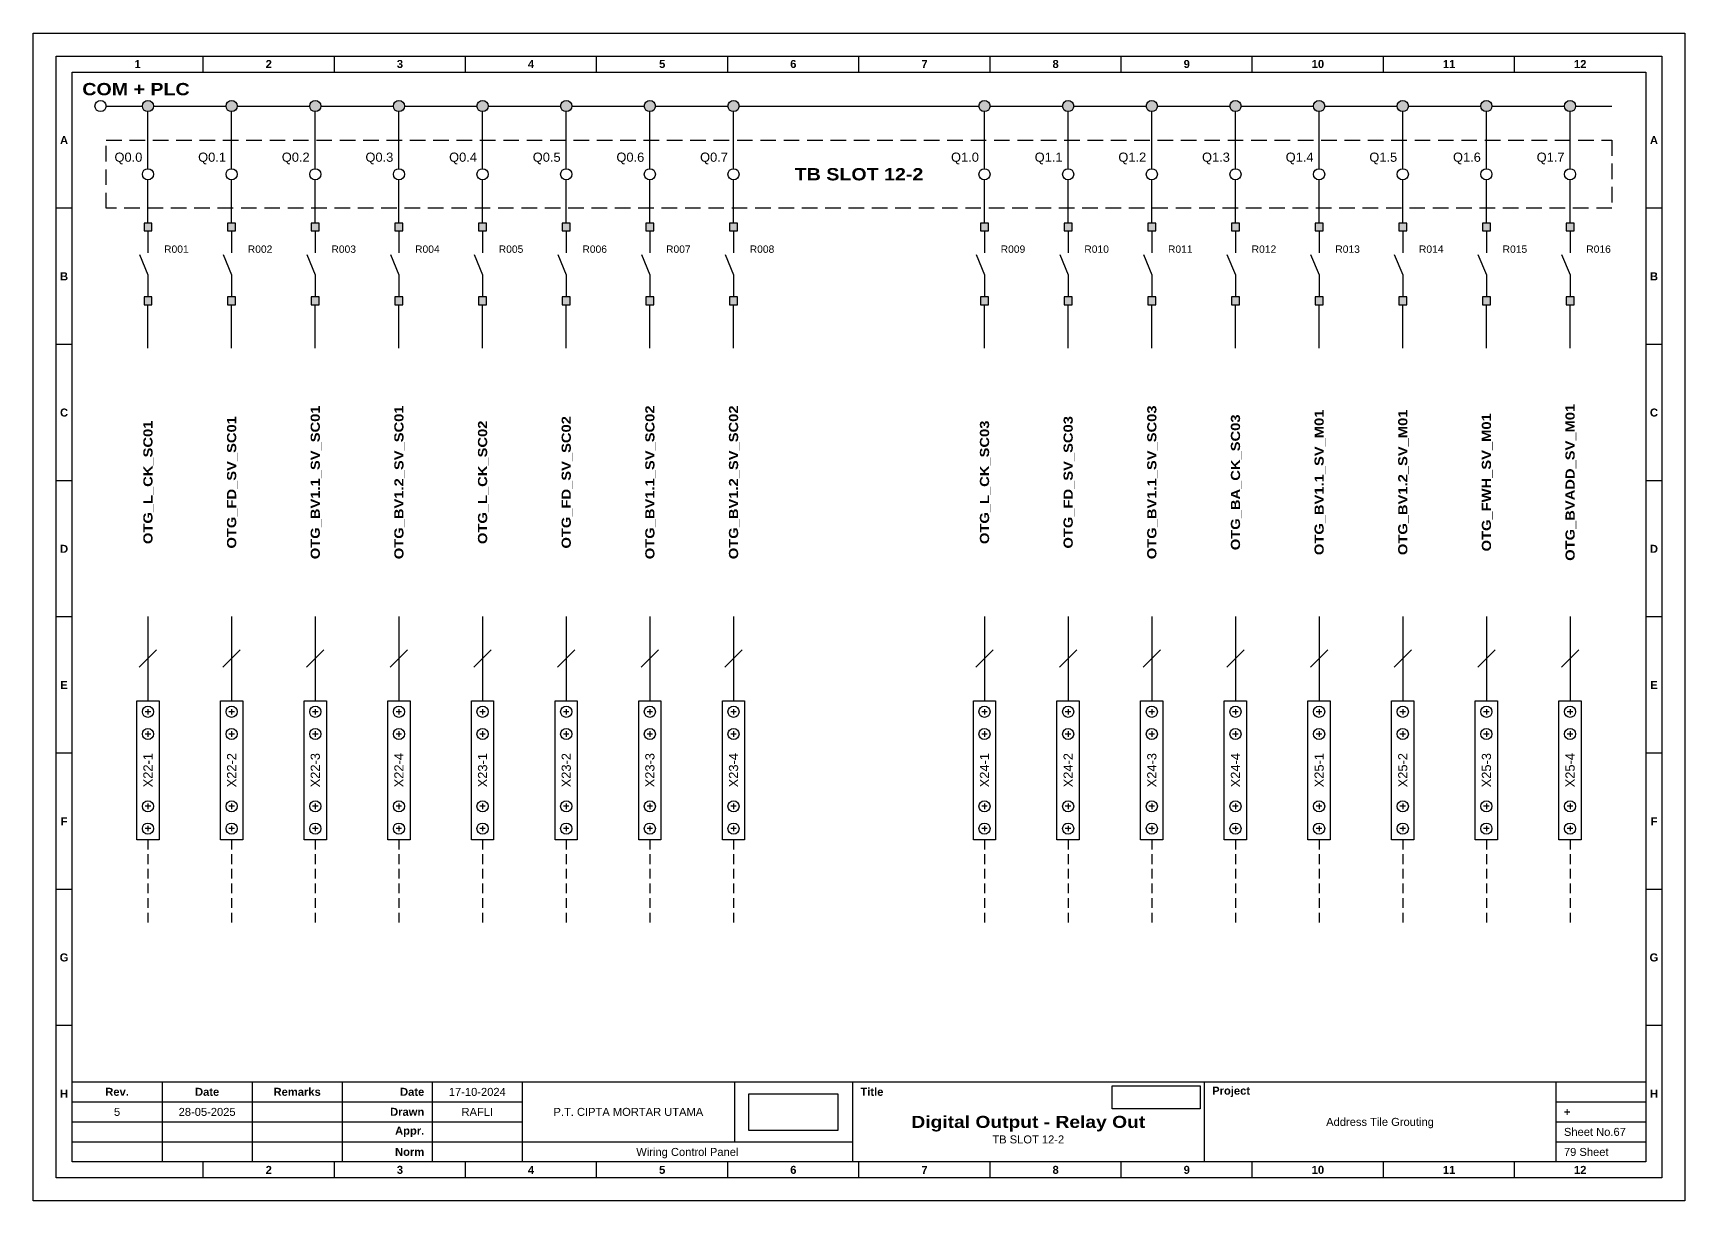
# Model space of a CAD drawing. Header units: millimetres. Extents: x 1512 to 2711, y 1342 to 1994.
# Drawn here: x 1512.4 to 1781.8, y 1803.4 to 1993.8 of the extents above; entities that cross this region are included whole.
import ezdxf
from ezdxf.enums import TextEntityAlignment as Align

# ---------------------------------------------------------------- set-up
doc = ezdxf.new("R2010")
doc.units = ezdxf.units.MM
doc.linetypes.add('HIDDEN', pattern=[9.525, 6.35, -3.175])
doc.styles.add('Bold', font='ariblk.ttf', dxfattribs={"height": 25.4})
doc.styles.get("Standard").update_dxf_attribs({"font": 'arial.ttf'})
picture_1 = doc.add_image_def('image1.png', size_in_pixel=(2048, 847))
picture_2 = doc.add_image_def('image2.png', size_in_pixel=(2092, 542))

# ---------------------------------------------------------------- blocks, each defined once
blk = doc.blocks.new('KOP MU PROJECT')
at = {"color": 6, "ltscale": 50}
for p, q in [((27.74, 184.05), (27.74, 186.66)), ((49.13, 184.05), (49.13, 186.66)), ((70.51, 184.05), (70.51, 186.66)), ((91.89, 184.05), (91.89, 186.66)), ((113.27, 184.05), (113.27, 186.66)), ((134.66, 184.05), (134.66, 186.66)), ((156.04, 184.05), (156.04, 186.66)), ((177.42, 184.05), (177.42, 186.66)), ((198.8, 184.05), (198.8, 186.66)), ((220.19, 184.05), (220.19, 186.66)), ((241.57, 184.05), (241.57, 186.66)), ((6.36, 161.84), (3.75, 161.84)), ((265.59, 161.84), (262.98, 161.84)), ((6.36, 139.63), (3.75, 139.63)), ((265.59, 139.63), (262.98, 139.63)), ((6.36, 117.42), (3.75, 117.42)), ((265.59, 117.42), (262.98, 117.42)), ((6.36, 95.22), (3.75, 95.22)), ((265.59, 95.22), (262.98, 95.22)), ((6.36, 73.01), (3.75, 73.01)), ((265.59, 73.01), (262.98, 73.01)), ((6.36, 50.8), (3.75, 50.8)), ((265.59, 50.8), (262.98, 50.8)), ((6.36, 28.59), (3.75, 28.59)), ((265.59, 28.59), (262.98, 28.59)), ((27.74, 3.75), (27.74, 6.36)), ((49.13, 3.75), (49.13, 6.36)), ((70.51, 3.75), (70.51, 6.36)), ((91.89, 3.75), (91.89, 6.36)), ((113.27, 3.75), (113.27, 6.36)), ((134.66, 3.75), (134.66, 6.36)), ((156.04, 3.75), (156.04, 6.36)), ((177.42, 3.75), (177.42, 6.36)), ((198.8, 3.75), (198.8, 6.36)), ((220.19, 3.75), (220.19, 6.36)), ((241.57, 3.75), (241.57, 6.36))]:
    blk.add_line(p, q, dxfattribs=at)
at = {"ltscale": 50}
for p, q in [((6.36, 19.41), (262.98, 19.41)), ((21.04, 19.41), (21.04, 6.36)), ((35.72, 19.41), (35.72, 6.36)), ((50.41, 19.41), (50.41, 6.36)), ((65.09, 19.41), (65.09, 6.36)), ((79.77, 19.41), (79.77, 6.36)), ((114.35, 19.41), (114.35, 9.62)), ((133.6, 19.41), (133.6, 6.36)), ((190.95, 19.41), (190.95, 6.36)), ((248.3, 19.41), (248.3, 6.36)), ((6.36, 16.15), (79.77, 16.15)), ((248.3, 16.15), (262.98, 16.15)), ((6.36, 12.89), (79.77, 12.89)), ((248.3, 12.89), (262.98, 12.89)), ((6.36, 9.62), (133.6, 9.62)), ((248.3, 9.62), (262.98, 9.62))]:
    blk.add_line(p, q, dxfattribs=at)
at = {"color": 1, "ltscale": 50}
blk.add_lwpolyline([(269.34, 0), (0, 0), (0, 190.41), (269.34, 190.41)], close=True, dxfattribs=at)
at = {"color": 6, "ltscale": 50}
for points in [[(265.59, 3.75), (3.75, 3.75), (3.75, 186.66), (265.59, 186.66)], [(262.98, 6.36), (6.36, 6.36), (6.36, 184.05), (262.98, 184.05)]]:
    blk.add_lwpolyline(points, close=True, dxfattribs=at)
at = {"ltscale": 50, "char_height": 1.305, "attachment_point": 4}
for s, width, heights, insert in [('\\pxqc;{\\fArial|b1|i0|c0|p34;1}', 21.3825, [2.51], (6.36, 185.36)), ('\\pxqc;{\\fArial|b1|i0|c0|p34;2}', 21.3825, [2.51], (27.74, 185.36)), ('\\pxqc;{\\fArial|b1|i0|c0|p34;3}', 21.3825, [2.51], (49.13, 185.36)), ('\\pxqc;{\\fArial|b1|i0|c0|p34;4}', 21.3825, [2.51], (70.51, 185.36)), ('\\pxqc;{\\fArial|b1|i0|c0|p34;5}', 21.3825, [2.51], (91.89, 185.36)), ('\\pxqc;{\\fArial|b1|i0|c0|p34;6}', 21.3825, [2.51], (113.27, 185.36)), ('\\pxqc;{\\fArial|b1|i0|c0|p34;7}', 21.3825, [2.51], (134.66, 185.36)), ('\\pxqc;{\\fArial|b1|i0|c0|p34;8}', 21.3825, [2.51], (156.04, 185.36)), ('\\pxqc;{\\fArial|b1|i0|c0|p34;9}', 21.3825, [2.51], (177.42, 185.36)), ('\\pxqc;{\\fArial|b1|i0|c0|p34;10}', 21.3825, [2.51], (198.8, 185.36)), ('\\pxqc;{\\fArial|b1|i0|c0|p34;11}', 21.3825, [2.51], (220.19, 185.36)), ('\\pxqc;{\\fArial|b1|i0|c0|p34;12}', 21.3825, [2.51], (241.57, 185.36)), ('\\pxqc;{\\fArial|b1|i0|c0|p34;A}', 2.61, [2.51], (3.75, 172.95)), ('\\pxqc;{\\fArial|b1|i0|c0|p34;A}', 2.61, [2.51], (262.98, 172.95)), ('\\pxqc;{\\fArial|b1|i0|c0|p34;B}', 2.61, [2.51], (3.75, 150.74)), ('\\pxqc;{\\fArial|b1|i0|c0|p34;B}', 2.61, [2.51], (262.98, 150.74)), ('\\pxqc;{\\fArial|b1|i0|c0|p34;C}', 2.61, [2.51], (3.75, 128.53)), ('\\pxqc;{\\fArial|b1|i0|c0|p34;C}', 2.61, [2.51], (262.98, 128.53)), ('\\pxqc;{\\fArial|b1|i0|c0|p34;D}', 2.61, [2.51], (3.75, 106.32)), ('\\pxqc;{\\fArial|b1|i0|c0|p34;D}', 2.61, [2.51], (262.98, 106.32)), ('\\pxqc;{\\fArial|b1|i0|c0|p34;E}', 2.61, [2.51], (3.75, 84.11)), ('\\pxqc;{\\fArial|b1|i0|c0|p34;E}', 2.61, [2.51], (262.98, 84.11)), ('\\pxqc;{\\fArial|b1|i0|c0|p34;F}', 2.61, [2.51], (3.75, 61.9)), ('\\pxqc;{\\fArial|b1|i0|c0|p34;F}', 2.61, [2.51], (262.98, 61.9)), ('\\pxqc;{\\fArial|b1|i0|c0|p34;G}', 2.61, [2.51], (3.75, 39.69)), ('\\pxqc;{\\fArial|b1|i0|c0|p34;G}', 2.61, [2.51], (262.98, 39.69)), ('\\pxqc;{\\fArial|b1|i0|c0|p34;H}', 2.61, [2.51], (3.75, 17.47)), ('\\pxqc;{\\fArial|b1|i0|c0|p34;Rev.}', 14.6811, [2.88], (6.36, 17.78)), ('\\pxqc;{\\fArial|b1|i0|c0|p34;Date}', 14.6811, [2.88], (21.04, 17.78)), ('\\pxqc;{\\fArial|b1|i0|c0|p34;Remarks}', 14.6811, [2.88], (35.72, 17.78)), ('\\pxqr;{\\fArial|b1|i0|c0|p34;Date}', 13.3761, [2.88], (50.41, 17.78)), ('\\pxql;{\\fArial|b1|i0|c0|p34;Title}', 50.2419, [2.88], (134.9, 17.78)), ('\\pxql;{\\fArial|b1|i0|c0|p34;Project}', 50.2419, [2.88], (192.25, 17.78)), ('\\pxqc;{\\fArial|b1|i0|c0|p34;H}', 2.61, [2.51], (262.98, 17.47)), ('\\pxqr;{\\fArial|b1|i0|c0|p34;Drawn}', 13.3761, [2.88], (50.41, 14.52)), ('\\pxql;{\\fArial|b1|i0|c0|p34;+}', 14.6811, [2.88], (249.61, 14.52)), ('\\pxqr;{\\fArial|b1|i0|c0|p34;Appr.}', 13.3761, [2.88], (50.41, 11.26)), ('\\pxqr;{\\fArial|b1|i0|c0|p34;Norm}', 13.3761, [2.88], (50.41, 7.99)), ('\\pxqc;{\\fArial|b1|i0|c0|p34;2}', 21.3825, [2.51], (27.74, 5.06)), ('\\pxqc;{\\fArial|b1|i0|c0|p34;3}', 21.3825, [2.51], (49.13, 5.06)), ('\\pxqc;{\\fArial|b1|i0|c0|p34;4}', 21.3825, [2.51], (70.51, 5.06)), ('\\pxqc;{\\fArial|b1|i0|c0|p34;5}', 21.3825, [2.51], (91.89, 5.06)), ('\\pxqc;{\\fArial|b1|i0|c0|p34;6}', 21.3825, [2.51], (113.27, 5.06)), ('\\pxqc;{\\fArial|b1|i0|c0|p34;7}', 21.3825, [2.51], (134.66, 5.06)), ('\\pxqc;{\\fArial|b1|i0|c0|p34;8}', 21.3825, [2.51], (156.04, 5.06)), ('\\pxqc;{\\fArial|b1|i0|c0|p34;9}', 21.3825, [2.51], (177.42, 5.06)), ('\\pxqc;{\\fArial|b1|i0|c0|p34;10}', 21.3825, [2.51], (198.8, 5.06)), ('\\pxqc;{\\fArial|b1|i0|c0|p34;11}', 21.3825, [2.51], (220.19, 5.06)), ('\\pxqc;{\\fArial|b1|i0|c0|p34;12}', 21.3825, [2.51], (241.57, 5.06))]:
    blk.add_mtext_dynamic_manual_height_columns(s, width=width, gutter_width=0.0326, heights=heights, dxfattribs=dict(at, insert=insert))
at = {"ltscale": 50}
for tag, p in [('DATECREATED', (72.43, 17.78)), ('REV', (13.7, 14.52)), ('REVDATE', (28.38, 14.52)), ('REMARKS', (43.06, 14.52)), ('DRAWN', (72.43, 14.52)), ('COMPANY', (97.06, 14.52)), ('PROJECT', (219.62, 12.89)), ('APPR', (72.43, 11.26)), ('NORM', (72.43, 7.99)), ('DRAWINGCATEGORY', (106.68, 7.99)), ('DESCRIPTION', (162.27, 10.03))]:
    blk.add_attdef(tag, text='', height=1.3, dxfattribs=at).set_placement(p, align=Align.MIDDLE_CENTER)
at = {"ltscale": 50, "style": 'Bold'}
blk.add_attdef('TITLE', text='', height=1.96, dxfattribs=at).set_placement((162.27, 12.89), align=Align.MIDDLE_CENTER)
at = {"ltscale": 50}
for tag, p in [('SHEETNUMBER', (249.61, 11.26)), ('TOTALSHEET', (249.61, 7.99))]:
    blk.add_attdef(tag, text='', height=1.3, dxfattribs=at).set_placement(p, align=Align.MIDDLE_LEFT)
image = blk.add_image(picture_1, insert=(116.72, 11.48), size_in_units=(14.5, 6), dxfattribs=at)
image.dxf.flags = 15
image = blk.add_image(picture_2, insert=(175.94, 15.04), size_in_units=(14.36, 3.72), dxfattribs=at)
image.dxf.flags = 15

msp = doc.modelspace()

# ---------------------------------------------------------------- hatches: boundary and pattern name
at = {"true_color": 0x105689}
h = msp.add_hatch(color=146, dxfattribs=at)
h.dxf.hatch_style = 1
h.paths.add_polyline_path([(1762.14, 1981.86, 1), (1763.95, 1981.86, 1)])
h.paths.add_polyline_path([(1748.5, 1981.86, 1), (1750.31, 1981.86, 1)])
h.paths.add_polyline_path([(1734.86, 1981.86, 1), (1736.67, 1981.86, 1)])
h.paths.add_polyline_path([(1723.03, 1981.86, 1), (1721.22, 1981.86, 1)])
h.paths.add_polyline_path([(1709.39, 1981.86, 1), (1707.58, 1981.86, 1)])
h.paths.add_polyline_path([(1695.75, 1981.86, 1), (1693.94, 1981.86, 1)])
h.paths.add_polyline_path([(1682.11, 1981.86, 1), (1680.3, 1981.86, 1)])
h.paths.add_polyline_path([(1668.47, 1981.86, 1), (1666.66, 1981.86, 1)])
h.paths.add_polyline_path([(1627.56, 1981.86, 1), (1625.74, 1981.86, 1)])
h.paths.add_polyline_path([(1613.92, 1981.86, 1), (1612.1, 1981.86, 1)])
h.paths.add_polyline_path([(1598.46, 1981.86, 1), (1600.28, 1981.86, 1)])
h.paths.add_polyline_path([(1586.64, 1981.86, 1), (1584.82, 1981.86, 1)])
h.paths.add_polyline_path([(1571.18, 1981.86, 1), (1573, 1981.86, 1)])
h.paths.add_polyline_path([(1559.36, 1981.86, 1), (1557.54, 1981.86, 1)])
h.paths.add_polyline_path([(1543.9, 1981.86, 1), (1545.72, 1981.86, 1)])
h.paths.add_polyline_path([(1532.08, 1981.86, 1), (1530.26, 1981.86, 1)])
h = msp.add_hatch(color=256)
h.dxf.hatch_style = 1
h.paths.add_polyline_path([(1530.53, 1962.79), (1530.53, 1961.51), (1531.81, 1961.51), (1531.81, 1962.79)])
h.paths.add_polyline_path([(1530.53, 1949.46), (1531.81, 1949.46), (1531.81, 1950.74), (1530.53, 1950.74)])
h = msp.add_hatch(color=256)
h.dxf.hatch_style = 1
h.paths.add_polyline_path([(1544.17, 1962.79), (1544.17, 1961.51), (1545.45, 1961.51), (1545.45, 1962.79)])
h.paths.add_polyline_path([(1544.17, 1949.46), (1545.45, 1949.46), (1545.45, 1950.74), (1544.17, 1950.74)])
h = msp.add_hatch(color=256)
h.dxf.hatch_style = 1
h.paths.add_polyline_path([(1557.81, 1962.79), (1557.81, 1961.51), (1559.09, 1961.51), (1559.09, 1962.79)])
h.paths.add_polyline_path([(1557.81, 1949.46), (1559.09, 1949.46), (1559.09, 1950.74), (1557.81, 1950.74)])
h = msp.add_hatch(color=256)
h.dxf.hatch_style = 1
h.paths.add_polyline_path([(1571.45, 1962.79), (1571.45, 1961.51), (1572.73, 1961.51), (1572.73, 1962.79)])
h.paths.add_polyline_path([(1571.45, 1949.46), (1572.73, 1949.46), (1572.73, 1950.74), (1571.45, 1950.74)])
h = msp.add_hatch(color=256)
h.dxf.hatch_style = 1
h.paths.add_polyline_path([(1585.09, 1962.79), (1585.09, 1961.51), (1586.37, 1961.51), (1586.37, 1962.79)])
h.paths.add_polyline_path([(1585.09, 1949.46), (1586.37, 1949.46), (1586.37, 1950.74), (1585.09, 1950.74)])
h = msp.add_hatch(color=256)
h.dxf.hatch_style = 1
h.paths.add_polyline_path([(1598.73, 1962.79), (1598.73, 1961.51), (1600.01, 1961.51), (1600.01, 1962.79)])
h.paths.add_polyline_path([(1598.73, 1949.46), (1600.01, 1949.46), (1600.01, 1950.74), (1598.73, 1950.74)])
h = msp.add_hatch(color=256)
h.dxf.hatch_style = 1
h.paths.add_polyline_path([(1612.37, 1962.79), (1612.37, 1961.51), (1613.65, 1961.51), (1613.65, 1962.79)])
h.paths.add_polyline_path([(1612.37, 1949.46), (1613.65, 1949.46), (1613.65, 1950.74), (1612.37, 1950.74)])
h = msp.add_hatch(color=256)
h.dxf.hatch_style = 1
h.paths.add_polyline_path([(1626.01, 1962.79), (1626.01, 1961.51), (1627.29, 1961.51), (1627.29, 1962.79)])
h.paths.add_polyline_path([(1626.01, 1949.46), (1627.29, 1949.46), (1627.29, 1950.74), (1626.01, 1950.74)])
h = msp.add_hatch(color=256)
h.dxf.hatch_style = 1
h.paths.add_polyline_path([(1666.93, 1962.79), (1666.93, 1961.51), (1668.21, 1961.51), (1668.21, 1962.79)])
h.paths.add_polyline_path([(1666.93, 1949.46), (1668.21, 1949.46), (1668.21, 1950.74), (1666.93, 1950.74)])
h = msp.add_hatch(color=256)
h.dxf.hatch_style = 1
h.paths.add_polyline_path([(1680.57, 1962.79), (1680.57, 1961.51), (1681.85, 1961.51), (1681.85, 1962.79)])
h.paths.add_polyline_path([(1680.57, 1949.46), (1681.85, 1949.46), (1681.85, 1950.74), (1680.57, 1950.74)])
h = msp.add_hatch(color=256)
h.dxf.hatch_style = 1
h.paths.add_polyline_path([(1694.21, 1962.79), (1694.21, 1961.51), (1695.49, 1961.51), (1695.49, 1962.79)])
h.paths.add_polyline_path([(1694.21, 1949.46), (1695.49, 1949.46), (1695.49, 1950.74), (1694.21, 1950.74)])
h = msp.add_hatch(color=256)
h.dxf.hatch_style = 1
h.paths.add_polyline_path([(1707.85, 1962.79), (1707.85, 1961.51), (1709.13, 1961.51), (1709.13, 1962.79)])
h.paths.add_polyline_path([(1707.85, 1949.46), (1709.13, 1949.46), (1709.13, 1950.74), (1707.85, 1950.74)])
h = msp.add_hatch(color=256)
h.dxf.hatch_style = 1
h.paths.add_polyline_path([(1721.49, 1962.79), (1721.49, 1961.51), (1722.77, 1961.51), (1722.77, 1962.79)])
h.paths.add_polyline_path([(1721.49, 1949.46), (1722.77, 1949.46), (1722.77, 1950.74), (1721.49, 1950.74)])
h = msp.add_hatch(color=256)
h.dxf.hatch_style = 1
h.paths.add_polyline_path([(1735.13, 1962.79), (1735.13, 1961.51), (1736.41, 1961.51), (1736.41, 1962.79)])
h.paths.add_polyline_path([(1735.13, 1949.46), (1736.41, 1949.46), (1736.41, 1950.74), (1735.13, 1950.74)])
h = msp.add_hatch(color=256)
h.dxf.hatch_style = 1
h.paths.add_polyline_path([(1748.77, 1962.79), (1748.77, 1961.51), (1750.05, 1961.51), (1750.05, 1962.79)])
h.paths.add_polyline_path([(1748.77, 1949.46), (1750.05, 1949.46), (1750.05, 1950.74), (1748.77, 1950.74)])
h = msp.add_hatch(color=256)
h.dxf.hatch_style = 1
h.paths.add_polyline_path([(1762.41, 1962.79), (1762.41, 1961.51), (1763.69, 1961.51), (1763.69, 1962.79)])
h.paths.add_polyline_path([(1762.41, 1949.46), (1763.69, 1949.46), (1763.69, 1950.74), (1762.41, 1950.74)])

# ---------------------------------------------------------------- linework, layer by layer
at = {"color": 146, "true_color": 0x105689}
for p, q in [((1524.35, 1981.86), (1530.26, 1981.86)), ((1531.17, 1971.66), (1531.17, 1980.95)), ((1532.08, 1981.86), (1543.9, 1981.86)), ((1544.81, 1971.66), (1544.81, 1980.95)), ((1545.72, 1981.86), (1557.54, 1981.86)), ((1558.45, 1971.66), (1558.45, 1980.95)), ((1559.36, 1981.86), (1571.18, 1981.86)), ((1572.09, 1971.66), (1572.09, 1980.95)), ((1573, 1981.86), (1584.82, 1981.86)), ((1585.73, 1971.66), (1585.73, 1980.95)), ((1586.64, 1981.86), (1598.46, 1981.86)), ((1599.37, 1971.66), (1599.37, 1980.95)), ((1600.28, 1981.86), (1612.1, 1981.86)), ((1613.01, 1971.66), (1613.01, 1980.95)), ((1613.92, 1981.86), (1625.74, 1981.86)), ((1626.65, 1971.66), (1626.65, 1980.95)), ((1627.56, 1981.86), (1666.66, 1981.86)), ((1667.57, 1971.66), (1667.57, 1980.95)), ((1668.47, 1981.86), (1680.3, 1981.86)), ((1681.21, 1971.66), (1681.21, 1980.95)), ((1682.11, 1981.86), (1693.94, 1981.86)), ((1694.85, 1971.66), (1694.85, 1980.95)), ((1695.75, 1981.86), (1707.58, 1981.86)), ((1708.49, 1971.66), (1708.49, 1980.95)), ((1709.39, 1981.86), (1721.22, 1981.86)), ((1722.13, 1971.66), (1722.13, 1980.95)), ((1723.03, 1981.86), (1734.86, 1981.86)), ((1735.77, 1971.66), (1735.77, 1980.95)), ((1736.67, 1981.86), (1748.5, 1981.86)), ((1749.41, 1971.66), (1749.41, 1980.95)), ((1750.31, 1981.86), (1762.14, 1981.86)), ((1763.05, 1971.66), (1763.05, 1980.95)), ((1763.95, 1981.86), (1769.87, 1981.86)), ((1531.17, 1962.79), (1531.17, 1969.85)), ((1544.81, 1962.79), (1544.81, 1969.85)), ((1558.45, 1962.79), (1558.45, 1969.85)), ((1572.09, 1962.79), (1572.09, 1969.85)), ((1585.73, 1962.79), (1585.73, 1969.85)), ((1599.37, 1962.79), (1599.37, 1969.85)), ((1613.01, 1962.79), (1613.01, 1969.85)), ((1626.65, 1962.79), (1626.65, 1969.85)), ((1667.57, 1962.79), (1667.57, 1969.85)), ((1681.21, 1962.79), (1681.21, 1969.85)), ((1694.85, 1962.79), (1694.85, 1969.85)), ((1708.49, 1962.79), (1708.49, 1969.85)), ((1722.13, 1962.79), (1722.13, 1969.85)), ((1735.77, 1962.79), (1735.77, 1969.85)), ((1749.41, 1962.79), (1749.41, 1969.85)), ((1763.05, 1962.79), (1763.05, 1969.85)), ((1531.17, 1942.41), (1531.17, 1949.46)), ((1544.81, 1942.41), (1544.81, 1949.46)), ((1558.45, 1942.41), (1558.45, 1949.46)), ((1572.09, 1942.41), (1572.09, 1949.46)), ((1585.73, 1942.41), (1585.73, 1949.46)), ((1599.37, 1942.41), (1599.37, 1949.46)), ((1613.01, 1942.41), (1613.01, 1949.46)), ((1626.65, 1942.41), (1626.65, 1949.46)), ((1667.57, 1942.41), (1667.57, 1949.46)), ((1681.21, 1942.41), (1681.21, 1949.46)), ((1694.85, 1942.41), (1694.85, 1949.46)), ((1708.49, 1942.41), (1708.49, 1949.46)), ((1722.13, 1942.41), (1722.13, 1949.46)), ((1735.77, 1942.41), (1735.77, 1949.46)), ((1749.41, 1942.41), (1749.41, 1949.46)), ((1763.05, 1942.41), (1763.05, 1949.46)), ((1531.17, 1898.64), (1531.17, 1884.92)), ((1544.81, 1898.64), (1544.81, 1884.92)), ((1558.45, 1898.64), (1558.45, 1884.92)), ((1572.09, 1898.64), (1572.09, 1884.92)), ((1585.73, 1898.64), (1585.73, 1884.92)), ((1599.37, 1898.64), (1599.37, 1884.92)), ((1613.01, 1898.64), (1613.01, 1884.92)), ((1626.65, 1898.64), (1626.65, 1884.92)), ((1667.57, 1898.64), (1667.57, 1884.92)), ((1681.21, 1898.64), (1681.21, 1884.92)), ((1694.85, 1898.64), (1694.85, 1884.92)), ((1708.49, 1898.64), (1708.49, 1884.92)), ((1722.13, 1898.64), (1722.13, 1884.92)), ((1735.77, 1898.64), (1735.77, 1884.92)), ((1749.41, 1898.64), (1749.41, 1884.92)), ((1763.05, 1898.64), (1763.05, 1884.92)), ((1529.76, 1890.37), (1532.59, 1893.2)), ((1543.4, 1890.37), (1546.22, 1893.2)), ((1557.04, 1890.37), (1559.86, 1893.2)), ((1570.68, 1890.37), (1573.5, 1893.2)), ((1584.32, 1890.37), (1587.14, 1893.2)), ((1597.96, 1890.37), (1600.78, 1893.2)), ((1611.6, 1890.37), (1614.42, 1893.2)), ((1625.23, 1890.37), (1628.06, 1893.2)), ((1666.15, 1890.37), (1668.98, 1893.2)), ((1679.79, 1890.37), (1682.62, 1893.2)), ((1693.43, 1890.37), (1696.26, 1893.2)), ((1707.07, 1890.37), (1709.9, 1893.2)), ((1720.71, 1890.37), (1723.54, 1893.2)), ((1734.35, 1890.37), (1737.18, 1893.2)), ((1747.99, 1890.37), (1750.82, 1893.2)), ((1761.63, 1890.37), (1764.46, 1893.2))]:
    msp.add_line(p, q, dxfattribs=at)
at = {"ltscale": 50}
for p, q in [((1531.17, 1961.51), (1531.17, 1957.92)), ((1544.81, 1961.51), (1544.81, 1957.92)), ((1558.45, 1961.51), (1558.45, 1957.92)), ((1572.09, 1961.51), (1572.09, 1957.92)), ((1585.73, 1961.51), (1585.73, 1957.92)), ((1599.37, 1961.51), (1599.37, 1957.92)), ((1613.01, 1961.51), (1613.01, 1957.92)), ((1626.65, 1961.51), (1626.65, 1957.92)), ((1667.57, 1961.51), (1667.57, 1957.92)), ((1681.21, 1961.51), (1681.21, 1957.92)), ((1694.85, 1961.51), (1694.85, 1957.92)), ((1708.49, 1961.51), (1708.49, 1957.92)), ((1722.13, 1961.51), (1722.13, 1957.92)), ((1735.77, 1961.51), (1735.77, 1957.92)), ((1749.41, 1961.51), (1749.41, 1957.92)), ((1763.05, 1961.51), (1763.05, 1957.92)), ((1529.8, 1957.65), (1531.17, 1954.33)), ((1543.44, 1957.65), (1544.81, 1954.33)), ((1557.08, 1957.65), (1558.45, 1954.33)), ((1570.72, 1957.65), (1572.09, 1954.33)), ((1584.36, 1957.65), (1585.73, 1954.33)), ((1598, 1957.65), (1599.37, 1954.33)), ((1611.64, 1957.65), (1613.01, 1954.33)), ((1625.28, 1957.65), (1626.65, 1954.33)), ((1666.19, 1957.65), (1667.57, 1954.33)), ((1679.83, 1957.65), (1681.21, 1954.33)), ((1693.47, 1957.65), (1694.85, 1954.33)), ((1707.11, 1957.65), (1708.49, 1954.33)), ((1720.75, 1957.65), (1722.13, 1954.33)), ((1734.39, 1957.65), (1735.77, 1954.33)), ((1748.03, 1957.65), (1749.41, 1954.33)), ((1761.67, 1957.65), (1763.05, 1954.33)), ((1531.17, 1954.33), (1531.17, 1950.74)), ((1544.81, 1954.33), (1544.81, 1950.74)), ((1558.45, 1954.33), (1558.45, 1950.74)), ((1572.09, 1954.33), (1572.09, 1950.74)), ((1585.73, 1954.33), (1585.73, 1950.74)), ((1599.37, 1954.33), (1599.37, 1950.74)), ((1613.01, 1954.33), (1613.01, 1950.74)), ((1626.65, 1954.33), (1626.65, 1950.74)), ((1667.57, 1954.33), (1667.57, 1950.74)), ((1681.21, 1954.33), (1681.21, 1950.74)), ((1694.85, 1954.33), (1694.85, 1950.74)), ((1708.49, 1954.33), (1708.49, 1950.74)), ((1722.13, 1954.33), (1722.13, 1950.74)), ((1735.77, 1954.33), (1735.77, 1950.74)), ((1749.41, 1954.33), (1749.41, 1950.74)), ((1763.05, 1954.33), (1763.05, 1950.74))]:
    msp.add_line(p, q, dxfattribs=at)
at = {"color": 6}
for p, q in [((1531.62, 1883.11), (1530.72, 1883.11)), ((1531.17, 1883.56), (1531.17, 1882.66)), ((1545.26, 1883.11), (1544.36, 1883.11)), ((1544.81, 1883.56), (1544.81, 1882.66)), ((1558.9, 1883.11), (1558, 1883.11)), ((1558.45, 1883.56), (1558.45, 1882.66)), ((1572.54, 1883.11), (1571.64, 1883.11)), ((1572.09, 1883.56), (1572.09, 1882.66)), ((1586.18, 1883.11), (1585.28, 1883.11)), ((1585.73, 1883.56), (1585.73, 1882.66)), ((1599.82, 1883.11), (1598.92, 1883.11)), ((1599.37, 1883.56), (1599.37, 1882.66)), ((1613.46, 1883.11), (1612.56, 1883.11)), ((1613.01, 1883.56), (1613.01, 1882.66)), ((1627.1, 1883.11), (1626.2, 1883.11)), ((1626.65, 1883.56), (1626.65, 1882.66)), ((1668.02, 1883.11), (1667.11, 1883.11)), ((1667.57, 1883.56), (1667.57, 1882.66)), ((1681.66, 1883.11), (1680.75, 1883.11)), ((1681.21, 1883.56), (1681.21, 1882.66)), ((1695.3, 1883.11), (1694.39, 1883.11)), ((1694.85, 1883.56), (1694.85, 1882.66)), ((1708.94, 1883.11), (1708.03, 1883.11)), ((1708.49, 1883.56), (1708.49, 1882.66)), ((1722.58, 1883.11), (1721.67, 1883.11)), ((1722.13, 1883.56), (1722.13, 1882.66)), ((1736.22, 1883.11), (1735.31, 1883.11)), ((1735.77, 1883.56), (1735.77, 1882.66)), ((1749.86, 1883.11), (1748.95, 1883.11)), ((1749.41, 1883.56), (1749.41, 1882.66)), ((1763.5, 1883.11), (1762.59, 1883.11)), ((1763.05, 1883.56), (1763.05, 1882.66)), ((1531.62, 1879.48), (1530.72, 1879.48)), ((1531.17, 1879.94), (1531.17, 1879.03)), ((1545.26, 1879.48), (1544.36, 1879.48)), ((1544.81, 1879.94), (1544.81, 1879.03)), ((1558.9, 1879.48), (1558, 1879.48)), ((1558.45, 1879.94), (1558.45, 1879.03)), ((1572.54, 1879.48), (1571.64, 1879.48)), ((1572.09, 1879.94), (1572.09, 1879.03)), ((1586.18, 1879.48), (1585.28, 1879.48)), ((1585.73, 1879.94), (1585.73, 1879.03)), ((1599.82, 1879.48), (1598.92, 1879.48)), ((1599.37, 1879.94), (1599.37, 1879.03)), ((1613.46, 1879.48), (1612.56, 1879.48)), ((1613.01, 1879.94), (1613.01, 1879.03)), ((1627.1, 1879.48), (1626.2, 1879.48)), ((1626.65, 1879.94), (1626.65, 1879.03)), ((1668.02, 1879.48), (1667.11, 1879.48)), ((1667.57, 1879.94), (1667.57, 1879.03)), ((1681.66, 1879.48), (1680.75, 1879.48)), ((1681.21, 1879.94), (1681.21, 1879.03)), ((1695.3, 1879.48), (1694.39, 1879.48)), ((1694.85, 1879.94), (1694.85, 1879.03)), ((1708.94, 1879.48), (1708.03, 1879.48)), ((1708.49, 1879.94), (1708.49, 1879.03)), ((1722.58, 1879.48), (1721.67, 1879.48)), ((1722.13, 1879.94), (1722.13, 1879.03)), ((1736.22, 1879.48), (1735.31, 1879.48)), ((1735.77, 1879.94), (1735.77, 1879.03)), ((1749.86, 1879.48), (1748.95, 1879.48)), ((1749.41, 1879.94), (1749.41, 1879.03)), ((1763.5, 1879.48), (1762.59, 1879.48)), ((1763.05, 1879.94), (1763.05, 1879.03)), ((1531.62, 1867.7), (1530.72, 1867.7)), ((1531.17, 1868.15), (1531.17, 1867.24)), ((1545.26, 1867.7), (1544.36, 1867.7)), ((1544.81, 1868.15), (1544.81, 1867.24)), ((1558.9, 1867.7), (1558, 1867.7)), ((1558.45, 1868.15), (1558.45, 1867.24)), ((1572.54, 1867.7), (1571.64, 1867.7)), ((1572.09, 1868.15), (1572.09, 1867.24)), ((1586.18, 1867.7), (1585.28, 1867.7)), ((1585.73, 1868.15), (1585.73, 1867.24)), ((1599.82, 1867.7), (1598.92, 1867.7)), ((1599.37, 1868.15), (1599.37, 1867.24)), ((1613.46, 1867.7), (1612.56, 1867.7)), ((1613.01, 1868.15), (1613.01, 1867.24)), ((1627.1, 1867.7), (1626.2, 1867.7)), ((1626.65, 1868.15), (1626.65, 1867.24)), ((1668.02, 1867.7), (1667.11, 1867.7)), ((1667.57, 1868.15), (1667.57, 1867.24)), ((1681.66, 1867.7), (1680.75, 1867.7)), ((1681.21, 1868.15), (1681.21, 1867.24)), ((1695.3, 1867.7), (1694.39, 1867.7)), ((1694.85, 1868.15), (1694.85, 1867.24)), ((1708.94, 1867.7), (1708.03, 1867.7)), ((1708.49, 1868.15), (1708.49, 1867.24)), ((1722.58, 1867.7), (1721.67, 1867.7)), ((1722.13, 1868.15), (1722.13, 1867.24)), ((1736.22, 1867.7), (1735.31, 1867.7)), ((1735.77, 1868.15), (1735.77, 1867.24)), ((1749.86, 1867.7), (1748.95, 1867.7)), ((1749.41, 1868.15), (1749.41, 1867.24)), ((1763.5, 1867.7), (1762.59, 1867.7)), ((1763.05, 1868.15), (1763.05, 1867.24)), ((1531.62, 1864.07), (1530.72, 1864.07)), ((1531.17, 1864.52), (1531.17, 1863.62)), ((1545.26, 1864.07), (1544.36, 1864.07)), ((1544.81, 1864.52), (1544.81, 1863.62)), ((1558.9, 1864.07), (1558, 1864.07)), ((1558.45, 1864.52), (1558.45, 1863.62)), ((1572.54, 1864.07), (1571.64, 1864.07)), ((1572.09, 1864.52), (1572.09, 1863.62)), ((1586.18, 1864.07), (1585.28, 1864.07)), ((1585.73, 1864.52), (1585.73, 1863.62)), ((1599.82, 1864.07), (1598.92, 1864.07)), ((1599.37, 1864.52), (1599.37, 1863.62)), ((1613.46, 1864.07), (1612.56, 1864.07)), ((1613.01, 1864.52), (1613.01, 1863.62)), ((1627.1, 1864.07), (1626.2, 1864.07)), ((1626.65, 1864.52), (1626.65, 1863.62)), ((1668.02, 1864.07), (1667.11, 1864.07)), ((1667.57, 1864.52), (1667.57, 1863.62)), ((1681.66, 1864.07), (1680.75, 1864.07)), ((1681.21, 1864.52), (1681.21, 1863.62)), ((1695.3, 1864.07), (1694.39, 1864.07)), ((1694.85, 1864.52), (1694.85, 1863.62)), ((1708.94, 1864.07), (1708.03, 1864.07)), ((1708.49, 1864.52), (1708.49, 1863.62)), ((1722.58, 1864.07), (1721.67, 1864.07)), ((1722.13, 1864.52), (1722.13, 1863.62)), ((1736.22, 1864.07), (1735.31, 1864.07)), ((1735.77, 1864.52), (1735.77, 1863.62)), ((1749.86, 1864.07), (1748.95, 1864.07)), ((1749.41, 1864.52), (1749.41, 1863.62)), ((1763.5, 1864.07), (1762.59, 1864.07)), ((1763.05, 1864.52), (1763.05, 1863.62))]:
    msp.add_line(p, q, dxfattribs=at)
at = {"color": 146, "linetype": 'HIDDEN', "ltscale": 0.25, "true_color": 0x105689}
for p, q in [((1531.17, 1862.26), (1531.17, 1848.54)), ((1544.81, 1862.26), (1544.81, 1848.54)), ((1558.45, 1862.26), (1558.45, 1848.54)), ((1572.09, 1862.26), (1572.09, 1848.54)), ((1585.73, 1862.26), (1585.73, 1848.54)), ((1599.37, 1862.26), (1599.37, 1848.54)), ((1613.01, 1862.26), (1613.01, 1848.54)), ((1626.65, 1862.26), (1626.65, 1848.54)), ((1667.57, 1862.26), (1667.57, 1848.54)), ((1681.21, 1862.26), (1681.21, 1848.54)), ((1694.85, 1862.26), (1694.85, 1848.54)), ((1708.49, 1862.26), (1708.49, 1848.54)), ((1722.13, 1862.26), (1722.13, 1848.54)), ((1735.77, 1862.26), (1735.77, 1848.54)), ((1749.41, 1862.26), (1749.41, 1848.54)), ((1763.05, 1862.26), (1763.05, 1848.54))]:
    msp.add_line(p, q, dxfattribs=at)
at = {"linetype": 'HIDDEN', "ltscale": 0.4}
msp.add_lwpolyline([(1524.35, 1976.3), (1769.87, 1976.3), (1769.87, 1965.2), (1524.35, 1965.2)], close=True, dxfattribs=at)
at = {"ltscale": 500}
for points in [[(1530.53, 1961.51), (1531.81, 1961.51), (1531.81, 1962.79), (1530.53, 1962.79)], [(1544.17, 1961.51), (1545.45, 1961.51), (1545.45, 1962.79), (1544.17, 1962.79)], [(1557.81, 1961.51), (1559.09, 1961.51), (1559.09, 1962.79), (1557.81, 1962.79)], [(1571.45, 1961.51), (1572.73, 1961.51), (1572.73, 1962.79), (1571.45, 1962.79)], [(1585.09, 1961.51), (1586.37, 1961.51), (1586.37, 1962.79), (1585.09, 1962.79)], [(1598.73, 1961.51), (1600.01, 1961.51), (1600.01, 1962.79), (1598.73, 1962.79)], [(1612.37, 1961.51), (1613.65, 1961.51), (1613.65, 1962.79), (1612.37, 1962.79)], [(1626.01, 1961.51), (1627.29, 1961.51), (1627.29, 1962.79), (1626.01, 1962.79)], [(1666.93, 1961.51), (1668.21, 1961.51), (1668.21, 1962.79), (1666.93, 1962.79)], [(1680.57, 1961.51), (1681.85, 1961.51), (1681.85, 1962.79), (1680.57, 1962.79)], [(1694.21, 1961.51), (1695.49, 1961.51), (1695.49, 1962.79), (1694.21, 1962.79)], [(1707.85, 1961.51), (1709.13, 1961.51), (1709.13, 1962.79), (1707.85, 1962.79)], [(1721.49, 1961.51), (1722.77, 1961.51), (1722.77, 1962.79), (1721.49, 1962.79)], [(1735.13, 1961.51), (1736.41, 1961.51), (1736.41, 1962.79), (1735.13, 1962.79)], [(1748.77, 1961.51), (1750.05, 1961.51), (1750.05, 1962.79), (1748.77, 1962.79)], [(1762.41, 1961.51), (1763.69, 1961.51), (1763.69, 1962.79), (1762.41, 1962.79)], [(1530.53, 1949.46), (1531.81, 1949.46), (1531.81, 1950.74), (1530.53, 1950.74)], [(1544.17, 1949.46), (1545.45, 1949.46), (1545.45, 1950.74), (1544.17, 1950.74)], [(1557.81, 1949.46), (1559.09, 1949.46), (1559.09, 1950.74), (1557.81, 1950.74)], [(1571.45, 1949.46), (1572.73, 1949.46), (1572.73, 1950.74), (1571.45, 1950.74)], [(1585.09, 1949.46), (1586.37, 1949.46), (1586.37, 1950.74), (1585.09, 1950.74)], [(1598.73, 1949.46), (1600.01, 1949.46), (1600.01, 1950.74), (1598.73, 1950.74)], [(1612.37, 1949.46), (1613.65, 1949.46), (1613.65, 1950.74), (1612.37, 1950.74)], [(1626.01, 1949.46), (1627.29, 1949.46), (1627.29, 1950.74), (1626.01, 1950.74)], [(1666.93, 1949.46), (1668.21, 1949.46), (1668.21, 1950.74), (1666.93, 1950.74)], [(1680.57, 1949.46), (1681.85, 1949.46), (1681.85, 1950.74), (1680.57, 1950.74)], [(1694.21, 1949.46), (1695.49, 1949.46), (1695.49, 1950.74), (1694.21, 1950.74)], [(1707.85, 1949.46), (1709.13, 1949.46), (1709.13, 1950.74), (1707.85, 1950.74)], [(1721.49, 1949.46), (1722.77, 1949.46), (1722.77, 1950.74), (1721.49, 1950.74)], [(1735.13, 1949.46), (1736.41, 1949.46), (1736.41, 1950.74), (1735.13, 1950.74)], [(1748.77, 1949.46), (1750.05, 1949.46), (1750.05, 1950.74), (1748.77, 1950.74)], [(1762.41, 1949.46), (1763.69, 1949.46), (1763.69, 1950.74), (1762.41, 1950.74)]]:
    msp.add_lwpolyline(points, close=True, dxfattribs=at)
at = {"color": 6}
for points in [[(1529.36, 1884.92), (1532.98, 1884.92), (1532.98, 1862.26), (1529.36, 1862.26)], [(1543, 1884.92), (1546.62, 1884.92), (1546.62, 1862.26), (1543, 1862.26)], [(1556.64, 1884.92), (1560.26, 1884.92), (1560.26, 1862.26), (1556.64, 1862.26)], [(1570.28, 1884.92), (1573.9, 1884.92), (1573.9, 1862.26), (1570.28, 1862.26)], [(1583.92, 1884.92), (1587.54, 1884.92), (1587.54, 1862.26), (1583.92, 1862.26)], [(1597.56, 1884.92), (1601.18, 1884.92), (1601.18, 1862.26), (1597.56, 1862.26)], [(1611.2, 1884.92), (1614.82, 1884.92), (1614.82, 1862.26), (1611.2, 1862.26)], [(1624.84, 1884.92), (1628.46, 1884.92), (1628.46, 1862.26), (1624.84, 1862.26)], [(1665.76, 1884.92), (1669.38, 1884.92), (1669.38, 1862.26), (1665.76, 1862.26)], [(1679.39, 1884.92), (1683.02, 1884.92), (1683.02, 1862.26), (1679.39, 1862.26)], [(1693.03, 1884.92), (1696.66, 1884.92), (1696.66, 1862.26), (1693.03, 1862.26)], [(1706.67, 1884.92), (1710.3, 1884.92), (1710.3, 1862.26), (1706.67, 1862.26)], [(1720.31, 1884.92), (1723.94, 1884.92), (1723.94, 1862.26), (1720.31, 1862.26)], [(1733.95, 1884.92), (1737.58, 1884.92), (1737.58, 1862.26), (1733.95, 1862.26)], [(1747.59, 1884.92), (1751.22, 1884.92), (1751.22, 1862.26), (1747.59, 1862.26)], [(1761.23, 1884.92), (1764.86, 1884.92), (1764.86, 1862.26), (1761.23, 1862.26)]]:
    msp.add_lwpolyline(points, close=True, dxfattribs=at)
at = {"color": 146, "ltscale": 500, "true_color": 0x105689}
for centre in [(1523.44, 1981.86), (1531.17, 1981.86), (1544.81, 1981.86), (1558.45, 1981.86), (1572.09, 1981.86), (1585.73, 1981.86), (1599.37, 1981.86), (1613.01, 1981.86), (1626.65, 1981.86), (1667.57, 1981.86), (1681.21, 1981.86), (1694.85, 1981.86), (1708.49, 1981.86), (1722.13, 1981.86), (1735.77, 1981.86), (1749.41, 1981.86), (1763.05, 1981.86), (1531.17, 1970.75), (1544.81, 1970.75), (1558.45, 1970.75), (1572.09, 1970.75), (1585.73, 1970.75), (1599.37, 1970.75), (1613.01, 1970.75), (1626.65, 1970.75), (1667.57, 1970.75), (1681.21, 1970.75), (1694.85, 1970.75), (1708.49, 1970.75), (1722.13, 1970.75), (1735.77, 1970.75), (1749.41, 1970.75), (1763.05, 1970.75)]:
    msp.add_circle(centre, 0.907, dxfattribs=at)
at = {"color": 6, "ltscale": 500}
for centre in [(1531.17, 1883.11), (1544.81, 1883.11), (1558.45, 1883.11), (1572.09, 1883.11), (1585.73, 1883.11), (1599.37, 1883.11), (1613.01, 1883.11), (1626.65, 1883.11), (1667.57, 1883.11), (1681.21, 1883.11), (1694.85, 1883.11), (1708.49, 1883.11), (1722.13, 1883.11), (1735.77, 1883.11), (1749.41, 1883.11), (1763.05, 1883.11), (1531.17, 1879.48), (1544.81, 1879.48), (1558.45, 1879.48), (1572.09, 1879.48), (1585.73, 1879.48), (1599.37, 1879.48), (1613.01, 1879.48), (1626.65, 1879.48), (1667.57, 1879.48), (1681.21, 1879.48), (1694.85, 1879.48), (1708.49, 1879.48), (1722.13, 1879.48), (1735.77, 1879.48), (1749.41, 1879.48), (1763.05, 1879.48), (1531.17, 1867.7), (1544.81, 1867.7), (1558.45, 1867.7), (1572.09, 1867.7), (1585.73, 1867.7), (1599.37, 1867.7), (1613.01, 1867.7), (1626.65, 1867.7), (1667.57, 1867.7), (1681.21, 1867.7), (1694.85, 1867.7), (1708.49, 1867.7), (1722.13, 1867.7), (1735.77, 1867.7), (1749.41, 1867.7), (1763.05, 1867.7), (1531.17, 1864.07), (1544.81, 1864.07), (1558.45, 1864.07), (1572.09, 1864.07), (1585.73, 1864.07), (1599.37, 1864.07), (1613.01, 1864.07), (1626.65, 1864.07), (1667.57, 1864.07), (1681.21, 1864.07), (1694.85, 1864.07), (1708.49, 1864.07), (1722.13, 1864.07), (1735.77, 1864.07), (1749.41, 1864.07), (1763.05, 1864.07)]:
    msp.add_circle(centre, 0.907, dxfattribs=at)

# ---------------------------------------------------------------- block references
msp.add_blockref('KOP MU PROJECT', (1512.44, 1803.36)).add_auto_attribs({'DESCRIPTION': 'TB SLOT 12-2', 'TITLE': 'Digital Output - Relay Out', 'PROJECT': 'Address Tile Grouting', 'COMPANY': 'P.T. CIPTA MORTAR UTAMA', 'DRAWINGCATEGORY': 'Wiring Control Panel', 'DRAWN': 'RAFLI', 'DATECREATED': '17-10-2024', 'REVDATE': '28-05-2025', 'REV': '5', 'SHEETNUMBER': 'Sheet No.67', 'TOTALSHEET': '79 Sheet'})

# ---------------------------------------------------------------- texts
at = {"ltscale": 500, "style": 'Bold'}
msp.add_text('COM + PLC', height=2, dxfattribs=at).set_placement((1520.47, 1984.63), align=Align.MIDDLE_LEFT)
at = {"ltscale": 500}
for s, p in [('Q0.0', (1530.26, 1973.53)), ('Q0.1', (1543.9, 1973.53)), ('Q0.2', (1557.54, 1973.53)), ('Q0.3', (1571.18, 1973.53)), ('Q0.4', (1584.82, 1973.53)), ('Q0.5', (1598.46, 1973.53)), ('Q0.6', (1612.1, 1973.53)), ('Q0.7', (1625.74, 1973.53)), ('Q1.0', (1666.66, 1973.53)), ('Q1.1', (1680.3, 1973.53)), ('Q1.2', (1693.94, 1973.53)), ('Q1.3', (1707.58, 1973.53)), ('Q1.4', (1721.22, 1973.53)), ('Q1.5', (1734.86, 1973.53)), ('Q1.6', (1748.5, 1973.53)), ('Q1.7', (1762.14, 1973.53))]:
    msp.add_text(s, height=1.5, dxfattribs=at).set_placement(p, align=Align.MIDDLE_RIGHT)
at = {"ltscale": 500, "style": 'Bold'}
msp.add_text('TB SLOT 12-2', height=2, dxfattribs=at).set_placement((1647.11, 1970.75), align=Align.MIDDLE_CENTER)
at = {"ltscale": 500}
for s, p in [('R001', (1533.81, 1958.54)), ('R002', (1547.45, 1958.54)), ('R003', (1561.09, 1958.54)), ('R004', (1574.73, 1958.54)), ('R005', (1588.37, 1958.54)), ('R006', (1602.01, 1958.54)), ('R007', (1615.65, 1958.54)), ('R008', (1629.29, 1958.54)), ('R009', (1670.21, 1958.54)), ('R010', (1683.85, 1958.54)), ('R011', (1697.49, 1958.54)), ('R012', (1711.13, 1958.54)), ('R013', (1724.77, 1958.54)), ('R014', (1738.41, 1958.54)), ('R015', (1752.05, 1958.54)), ('R016', (1765.69, 1958.54))]:
    msp.add_text(s, height=1.2, dxfattribs=at).set_placement(p, align=Align.MIDDLE_LEFT)
at = {"ltscale": 500, "style": 'Bold'}
for s, p in [('OTG_FD_SV_SC01', (1544.81, 1920.52)), ('OTG_BV1.1_SV_SC01', (1558.45, 1920.52)), ('OTG_BV1.2_SV_SC01', (1572.09, 1920.52)), ('OTG_FD_SV_SC02', (1599.37, 1920.52)), ('OTG_BV1.1_SV_SC02', (1613.01, 1920.52)), ('OTG_BV1.2_SV_SC02', (1626.65, 1920.52)), ('OTG_FD_SV_SC03', (1681.21, 1920.52)), ('OTG_BV1.1_SV_SC03', (1694.85, 1920.52)), ('OTG_BA_CK_SC03', (1708.49, 1920.52)), ('OTG_BV1.1_SV_M01', (1722.13, 1920.52)), ('OTG_BV1.2_SV_M01', (1735.77, 1920.52)), ('OTG_FWH_SV_M01', (1749.41, 1920.52)), ('OTG_BVADD_SV_M01', (1763.05, 1920.52)), ('OTG_L_CK_SC01', (1531.17, 1920.52)), ('OTG_L_CK_SC02', (1585.73, 1920.52)), ('OTG_L_CK_SC03', (1667.57, 1920.52))]:
    msp.add_text(s, height=1.5, rotation=90, dxfattribs=at).set_placement(p, align=Align.MIDDLE_CENTER)
at = {"ltscale": 500}
for s, p in [('X22-1', (1531.17, 1873.59)), ('X22-2', (1544.81, 1873.59)), ('X22-3', (1558.45, 1873.59)), ('X22-4', (1572.09, 1873.59)), ('X23-1', (1585.73, 1873.59)), ('X23-2', (1599.37, 1873.59)), ('X23-3', (1613.01, 1873.59)), ('X23-4', (1626.65, 1873.59)), ('X24-1', (1667.57, 1873.59)), ('X24-2', (1681.21, 1873.59)), ('X24-3', (1694.85, 1873.59)), ('X24-4', (1708.49, 1873.59)), ('X25-1', (1722.13, 1873.59)), ('X25-2', (1735.77, 1873.59)), ('X25-3', (1749.41, 1873.59)), ('X25-4', (1763.05, 1873.59))]:
    msp.add_text(s, height=1.5, rotation=90, dxfattribs=at).set_placement(p, align=Align.MIDDLE_CENTER)

doc.saveas('drawing.dxf')
